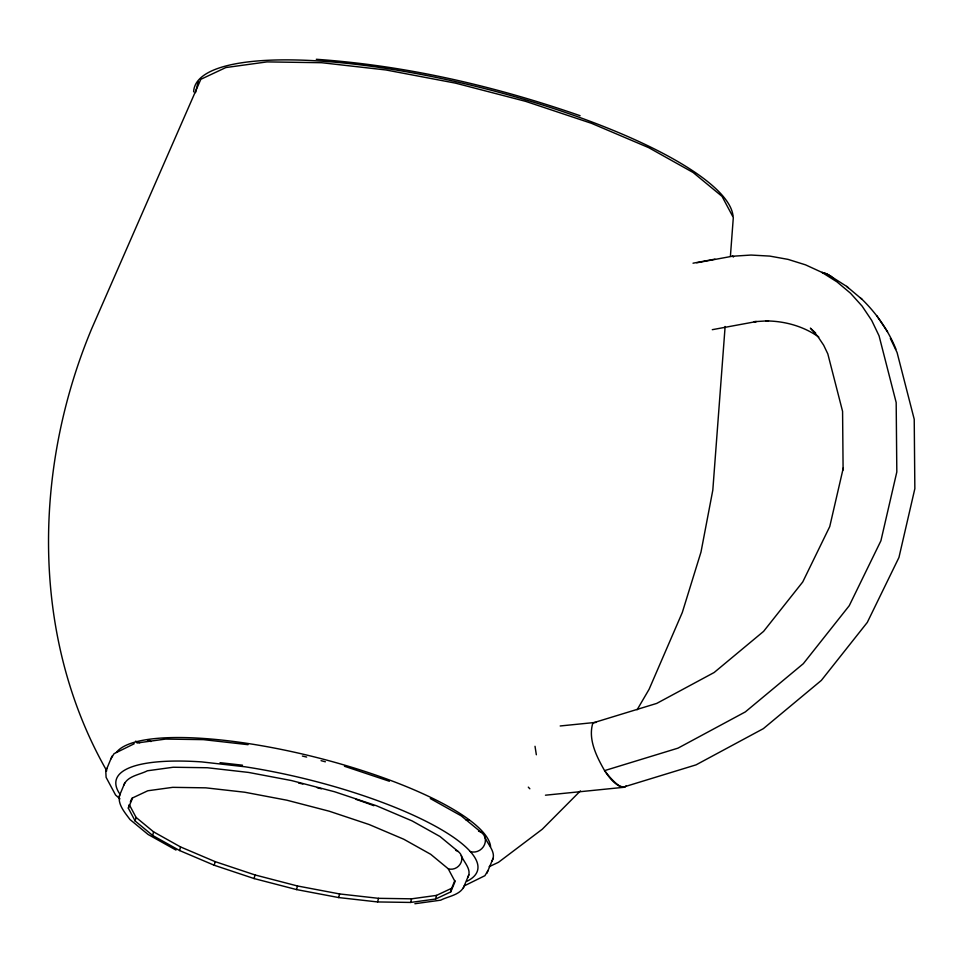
<?xml version="1.0" encoding="UTF-8"?>
<svg xmlns="http://www.w3.org/2000/svg" width="963" height="963" viewBox="0 0 963 963"><rect width="100%" height="100%" fill="white"/><g stroke="black" fill="none" stroke-linecap="round" stroke-linejoin="round"><path stroke-width="1.44" d="M725.127 326.469L712.813 490.119L700.992 552.064L682.31 612.468L649.098 689.291L637.109 709.779M730.399 256.351L733.312 217.554L722.045 196.38L693.143 172.521L648.605 147.604L591.451 123.312L525.569 101.332L455.463 83.131L385.91 69.962L321.642 62.715L267.04 61.897L225.836 67.554L200.822 79.303L91.629 328.852C33.175 468.776 30.383 636.952 106.761 770.821M106.977 768.281L105.774 771.182L106.111 777.358L115.56 795.005L119.942 798.845M120.315 793.596C116.126 802.841 124.769 812.435 129.993 819.525L148.085 834.464L175.976 850.064M467.777 877.377C472.267 869.601 463.829 862.415 461.313 855.589M491.973 861.103C496.956 852.508 487.603 844.539 484.822 836.967M843.299 467.922L829.745 526.58L802.745 581.953L763.587 631.379L714.137 672.511L656.754 703.399L594.159 722.551L560.189 725.97M195.525 92.617L198.173 81.699M128.344 808.198L132.653 797.882L147.796 790.767L172.738 787.337L205.805 787.842L244.71 792.224L286.818 800.193L329.262 811.219L369.154 824.533L403.762 839.23L430.726 854.313L448.216 868.758L455.042 881.578L450.744 891.907L435.601 899.021L410.647 902.439L377.592 901.946L338.687 897.564L296.568 889.583L254.124 878.569L214.243 865.255L179.636 850.558L152.672 835.463L135.169 821.018L128.344 808.198L129.247 804.587L136.072 817.406L153.574 831.851L180.538 846.934L215.146 861.632L255.026 874.946L297.471 885.972L339.59 893.941L378.495 898.323L411.55 898.828L436.504 895.397L451.647 888.283L454.873 880.543M135.169 821.018L136.072 817.406M152.672 835.463L153.574 831.851M179.636 850.558L180.538 846.934M214.243 865.255L215.146 861.632M254.124 878.569L255.026 874.946M296.568 889.583L297.471 885.972M338.687 897.564L339.59 893.941M377.592 901.946L378.495 898.323M410.647 902.439L411.55 898.828M435.601 899.021L436.504 895.397M450.744 891.907L451.647 888.283M110.877 758.952L114.043 753.692L134.242 743.737M123.83 785.17C127.321 775.913 139.635 774.842 147.399 770.785L173.208 767.246L207.394 767.752L248.598 772.434L291.44 780.548L334.63 791.767L376.316 805.694L412.104 820.909L439.995 836.51L458.087 851.448M414.884 903.727L440.681 900.176C448.445 896.12 460.759 895.06 464.25 885.791M464.72 885.647L484.907 875.692L488.072 870.432M105.774 771.182L112.069 756.075M119.231 796.22L124.913 782.582M130.318 801.998L131.943 798.134M463.179 888.392L468.861 874.753M486.881 873.309L493.176 858.202M580.424 790.888L542.289 829.215L498.497 862.294L489.144 866.688M545.455 795.197L624.578 787.228L626.106 785.977M693.023 263.2L714.967 259.155M696.755 262.791L732.181 256.266L751.056 255.051L769.774 256.098L788.047 259.384L805.537 264.849L821.957 272.397L837.028 281.906L850.485 293.209L862.114 306.126L871.696 320.414L879.05 335.798L896.18 402.546L896.818 471.954L880.916 540.761L849.246 605.703L803.323 663.676L745.314 711.922L678 748.143L604.583 770.617C596.759 756.87 588.08 739.849 592.63 723.803L594.159 722.551L596.109 722.455M712.283 329.683L756.352 321.558L754.173 321.69L768.522 320.787L766.018 320.932C784.676 321.028 803.455 326.216 818.779 337.038M136.999 743.003L165.588 739.078L203.458 739.644L248.045 744.676M624.578 787.228L619.763 786.277A104.461 32.224 79.7 0 1 613.768 782.004L612.227 780.512A104.148 32.128 79.7 0 1 607.629 775.034L604.583 770.617L606.329 772.868A99.153 21.487 67.1 0 0 612.95 780.439L614.502 781.932A99.815 21.631 67.1 0 0 620.172 786.241L622.616 787.337L696.044 764.863L763.358 728.642L821.355 680.396L867.29 622.423L898.948 557.481L914.85 488.674L914.224 419.266L897.083 352.518L890.342 338.422M316.309 59.285C406.374 65.556 494.946 86.08 580.099 115.704M220.058 762.672L242.507 765.2M733.637 256.664L732.181 256.266L733.493 256.676M344.441 766.247L389.401 781.258M135.53 741.197L139.743 742.774M430.292 798.544L461.193 815.83L481.247 832.381M829.757 275.611L846.694 286.42L862.066 299.349C876.535 313.493 888.331 330.369 895.939 349.148M846.694 286.42L848.295 287.768M860.465 297.988L862.066 299.349M833.043 278.151L831.105 276.586A102.102 47.187 -62.4 0 0 825.857 273.564L821.957 272.397L826.049 273.685A102.102 48.319 -53 0 1 831.454 276.802M815.685 333.078L810.377 328.154L817.671 336.256L823.678 345.223L827.819 353.89L842.577 411.357L843.107 470.016M887.573 331.826L876.703 315.599M536.343 754.763L535.019 746.289M193.647 91.846A277.464 69.938 14 0 1 460.771 82.782A277.464 69.938 14 0 1 733.024 215.893M529.843 788.793A104.148 32.128 79.7 0 1 528.302 787.132M116.427 752.356A193.936 48.884 14 0 1 315.708 757.255A193.936 48.884 14 0 1 490.588 846.585M469.125 820.031A259.637 65.448 14 0 1 465.96 819.898M150.986 741.558A259.637 65.448 14 0 1 147.291 739.789M455.643 850.317A10.16 9.221 -41.7 0 1 461.108 862.391A10.16 9.221 -41.7 0 1 448.216 868.758M298.602 783.015A168.092 42.372 14 0 1 302.876 784.038M317.152 787.674A168.092 42.372 14 0 1 321.401 788.817M355.829 799.302A168.092 42.372 14 0 1 373.849 805.706M466.814 881.326A186.256 46.946 14 0 0 428.776 822.703A186.256 46.946 14 0 0 244.819 766.753L201.7 761.902A186.256 46.946 14 0 0 119.292 793.247M478.539 831.117A11.255 10.208 -41.7 0 1 484.594 844.503A11.255 10.208 -41.7 0 1 470.317 851.569M302.382 756.051A186.256 46.946 14 0 1 306.679 757.062M321.064 760.662A186.256 46.946 14 0 1 325.374 761.793"/></g></svg>
